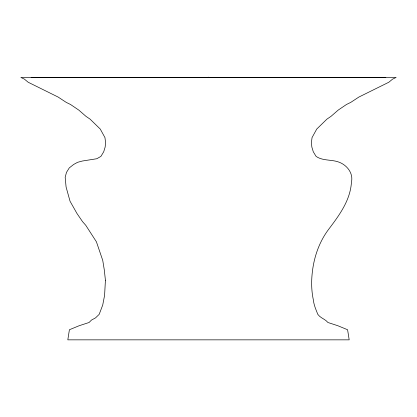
<?xml version="1.0" encoding="UTF-8"?>
<svg xmlns="http://www.w3.org/2000/svg" width="417" height="417" viewBox="0 0 417 417"><rect width="100%" height="100%" fill="white"/><g stroke="black" fill="none" stroke-linecap="round" stroke-linejoin="round"><path stroke-width="0.63" d="M31.166 77.426L385.834 77.426M208.5 77.155L208.5 77.442M105.418 280.245L104.599 295.293L102.723 305.036L99.189 314.345L95.545 317.874L91.479 320.079L89.056 322.503L79.209 325.708L69.404 329.743L67.815 339.845L349.185 339.845L347.596 329.743L337.791 325.708L327.944 322.503C325.166 318.989 320.412 318.129 317.811 314.345C316.018 309.753 313.892 305.213 313.428 300.235C311.593 291.89 311.264 283.174 312.067 274.673C313.521 258.451 318.76 242.532 328.554 229.444C339.146 215.443 350.358 200.426 351.442 182.172C353.491 173.477 347.257 165.434 339.443 162.322C331.906 159.247 322.909 161.171 316.086 156.385L313.282 151.762L311.843 147.034L311.442 142.416L312.041 137.605L316.753 129.041L326.954 119.111L330.978 116.379L338.187 110.109L346.506 104.469L350.749 102.394L358.865 97.062L388.832 82.243L392.6 79.126L396.15 77.442L20.85 77.442L24.4 79.126L28.168 82.243L58.135 97.062L66.251 102.394L70.494 104.469L78.813 110.109L86.022 116.379L90.046 119.111L100.247 129.041L104.959 137.605L105.558 142.416L105.157 147.034L103.718 151.762L100.914 156.385L96.822 158.731L82.248 161.045L77.557 162.322L73.627 164.48L69.279 167.905L66.485 172.372L65.177 177.272L66.089 187.009L70.046 201.234L76.999 213.53L82.556 221.662L85.761 225.289L96.416 241.808L102.744 260.411L104.307 270.013L105.418 280.245"/></g></svg>
